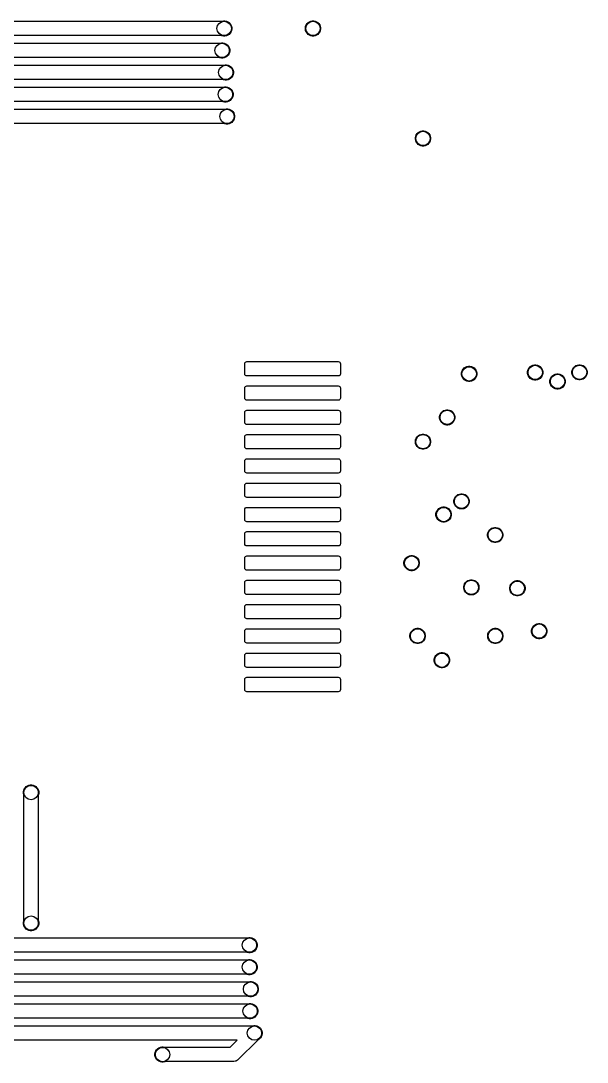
# Model space of a CAD drawing. Extents: x 40 to 257, y -149 to -40.
# Drawn here: x 197.4 to 256.6, y -148.8 to -39.9 of the extents above; entities that cross this region are included whole.
import ezdxf

# ---------------------------------------------------------------- set-up
doc = ezdxf.new("R2010")
doc.units = 0
doc.layers.add('BLACK', color=7, linetype='CONTINUOUS')

msp = doc.modelspace()

# ---------------------------------------------------------------- linework, layer by layer
at = {"layer": 'BLACK', "linetype": 'CONTINUOUS'}
for p, q in [((57.589296, -39.934), (218.410226, -39.934)), ((218.410226, -39.934), (218.447772, -39.918448)), ((218.447772, -39.918448), (218.601586, -39.887852)), ((218.601586, -39.887852), (218.758414, -39.887852)), ((218.758414, -39.887852), (218.912228, -39.918448)), ((218.912228, -39.918448), (219.057117, -39.978463)), ((219.057117, -39.978463), (219.187515, -40.065592)), ((219.187515, -40.065592), (219.298408, -40.176485)), ((219.298408, -40.176485), (219.385537, -40.306883)), ((227.260251, -40.306883), (227.34738, -40.176485)), ((227.34738, -40.176485), (227.458273, -40.065592)), ((227.458273, -40.065592), (227.588671, -39.978463)), ((227.588671, -39.978463), (227.73356, -39.918448)), ((227.73356, -39.918448), (227.887374, -39.887852)), ((227.887374, -39.887852), (228.044202, -39.887852)), ((228.044202, -39.887852), (228.198016, -39.918448)), ((228.198016, -39.918448), (228.342905, -39.978463)), ((228.342905, -39.978463), (228.473303, -40.065592)), ((228.473303, -40.065592), (228.584196, -40.176485)), ((228.584196, -40.176485), (228.671325, -40.306883)), ((219.057117, -41.389537), (218.912228, -41.449552)), ((219.187515, -41.302408), (219.057117, -41.389537)), ((219.298408, -41.191515), (219.187515, -41.302408)), ((219.385537, -41.061117), (219.298408, -41.191515)), ((219.385537, -40.306883), (219.445552, -40.451772)), ((219.445552, -40.916228), (219.385537, -41.061117)), ((219.445552, -40.451772), (219.476148, -40.605586)), ((219.476148, -40.762414), (219.445552, -40.916228)), ((219.476148, -40.605586), (219.476148, -40.762414)), ((227.16964, -40.605586), (227.200236, -40.451772)), ((227.16964, -40.762414), (227.16964, -40.605586)), ((227.200236, -40.916228), (227.16964, -40.762414)), ((227.200236, -40.451772), (227.260251, -40.306883)), ((227.260251, -41.061117), (227.200236, -40.916228)), ((227.34738, -41.191515), (227.260251, -41.061117)), ((227.458273, -41.302408), (227.34738, -41.191515)), ((227.588671, -41.389537), (227.458273, -41.302408)), ((227.73356, -41.449552), (227.588671, -41.389537)), ((228.342905, -41.389537), (228.198016, -41.449552)), ((228.473303, -41.302408), (228.342905, -41.389537)), ((228.584196, -41.191515), (228.473303, -41.302408)), ((228.671325, -41.061117), (228.584196, -41.191515)), ((228.671325, -40.306883), (228.73134, -40.451772)), ((228.73134, -40.916228), (228.671325, -41.061117)), ((228.73134, -40.451772), (228.761936, -40.605586)), ((228.761936, -40.762414), (228.73134, -40.916228)), ((228.761936, -40.605586), (228.761936, -40.762414)), ((218.410226, -41.434), (57.899956, -41.434)), ((58.542402, -42.235), (218.195226, -42.235)), ((218.195226, -42.235), (218.232772, -42.219448)), ((218.232772, -42.219448), (218.386586, -42.188852)), ((218.386586, -42.188852), (218.543414, -42.188852)), ((218.447772, -41.449552), (218.410226, -41.434)), ((218.601586, -41.480148), (218.447772, -41.449552)), ((218.543414, -42.188852), (218.697228, -42.219448)), ((218.758414, -41.480148), (218.601586, -41.480148)), ((218.697228, -42.219448), (218.842117, -42.279463)), ((218.912228, -41.449552), (218.758414, -41.480148)), ((218.842117, -42.279463), (218.972515, -42.366592)), ((218.972515, -42.366592), (219.083408, -42.477485)), ((219.083408, -42.477485), (219.170537, -42.607883)), ((227.887374, -41.480148), (227.73356, -41.449552)), ((228.044202, -41.480148), (227.887374, -41.480148)), ((228.198016, -41.449552), (228.044202, -41.480148)), ((219.083408, -43.492515), (218.972515, -43.603408)), ((219.170537, -43.362117), (219.083408, -43.492515)), ((219.170537, -42.607883), (219.230552, -42.752772)), ((219.230552, -43.217228), (219.170537, -43.362117)), ((219.230552, -42.752772), (219.261148, -42.906586)), ((219.261148, -43.063414), (219.230552, -43.217228)), ((219.261148, -42.906586), (219.261148, -43.063414)), ((218.195226, -43.735), (58.853062, -43.735)), ((122.77, -44.536), (218.580226, -44.536)), ((218.232772, -43.750552), (218.195226, -43.735)), ((218.386586, -43.781148), (218.232772, -43.750552)), ((218.543414, -43.781148), (218.386586, -43.781148)), ((218.697228, -43.750552), (218.543414, -43.781148)), ((218.580226, -44.536), (218.617772, -44.520448)), ((218.617772, -44.520448), (218.771586, -44.489852)), ((218.842117, -43.690537), (218.697228, -43.750552)), ((218.771586, -44.489852), (218.928414, -44.489852)), ((218.972515, -43.603408), (218.842117, -43.690537)), ((218.928414, -44.489852), (219.082228, -44.520448)), ((219.082228, -44.520448), (219.227117, -44.580463)), ((219.227117, -44.580463), (219.357515, -44.667592)), ((219.357515, -44.667592), (219.468408, -44.778485)), ((219.468408, -44.778485), (219.555537, -44.908883)), ((219.555537, -45.663117), (219.468408, -45.793515)), ((219.555537, -44.908883), (219.615552, -45.053772)), ((219.615552, -45.518228), (219.555537, -45.663117)), ((219.615552, -45.053772), (219.646148, -45.207586)), ((219.646148, -45.364414), (219.615552, -45.518228)), ((219.646148, -45.207586), (219.646148, -45.364414)), ((60.448611, -46.837), (218.540226, -46.837)), ((218.580226, -46.036), (122.77, -46.036)), ((218.540226, -46.837), (218.577772, -46.821448)), ((218.577772, -46.821448), (218.731586, -46.790852)), ((218.617772, -46.051552), (218.580226, -46.036)), ((218.771586, -46.082148), (218.617772, -46.051552)), ((218.731586, -46.790852), (218.888414, -46.790852)), ((218.928414, -46.082148), (218.771586, -46.082148)), ((218.888414, -46.790852), (219.042228, -46.821448)), ((219.082228, -46.051552), (218.928414, -46.082148)), ((219.042228, -46.821448), (219.187117, -46.881463)), ((219.227117, -45.991537), (219.082228, -46.051552)), ((219.357515, -45.904408), (219.227117, -45.991537)), ((219.468408, -45.793515), (219.357515, -45.904408)), ((219.187117, -46.881463), (219.317515, -46.968592)), ((219.317515, -46.968592), (219.428408, -47.079485)), ((219.428408, -47.079485), (219.515537, -47.209883)), ((219.515537, -47.209883), (219.575552, -47.354772)), ((219.575552, -47.819228), (219.515537, -47.964117)), ((219.575552, -47.354772), (219.606148, -47.508586)), ((219.606148, -47.665414), (219.575552, -47.819228)), ((219.606148, -47.508586), (219.606148, -47.665414)), ((218.540226, -48.337), (60.759271, -48.337)), ((218.577772, -48.352552), (218.540226, -48.337)), ((218.731586, -48.383148), (218.577772, -48.352552)), ((218.888414, -48.383148), (218.731586, -48.383148)), ((219.042228, -48.352552), (218.888414, -48.383148)), ((219.187117, -48.292537), (219.042228, -48.352552)), ((219.317515, -48.205408), (219.187117, -48.292537)), ((219.428408, -48.094515), (219.317515, -48.205408)), ((219.515537, -47.964117), (219.428408, -48.094515)), ((61.401716, -49.138), (218.708226, -49.138)), ((218.708226, -49.138), (218.745772, -49.122448)), ((218.745772, -49.122448), (218.899586, -49.091852)), ((218.899586, -49.091852), (219.056414, -49.091852)), ((219.056414, -49.091852), (219.210228, -49.122448)), ((219.210228, -49.122448), (219.355117, -49.182463)), ((219.355117, -49.182463), (219.485515, -49.269592)), ((219.485515, -49.269592), (219.596408, -49.380485)), ((219.596408, -49.380485), (219.683537, -49.510883)), ((219.683537, -49.510883), (219.743552, -49.655772)), ((219.743552, -49.655772), (219.774148, -49.809586)), ((219.774148, -49.966414), (219.743552, -50.120228)), ((219.774148, -49.809586), (219.774148, -49.966414)), ((218.708226, -50.638), (61.712376, -50.638)), ((218.745772, -50.653552), (218.708226, -50.638)), ((218.899586, -50.684148), (218.745772, -50.653552)), ((219.056414, -50.684148), (218.899586, -50.684148)), ((219.210228, -50.653552), (219.056414, -50.684148)), ((219.355117, -50.593537), (219.210228, -50.653552)), ((219.485515, -50.506408), (219.355117, -50.593537)), ((219.596408, -50.395515), (219.485515, -50.506408)), ((219.683537, -50.265117), (219.596408, -50.395515)), ((219.743552, -50.120228), (219.683537, -50.265117)), ((238.67464, -52.110586), (238.705236, -51.956772)), ((238.67464, -52.267414), (238.67464, -52.110586)), ((238.705236, -52.421228), (238.67464, -52.267414)), ((238.705236, -51.956772), (238.765251, -51.811883)), ((238.765251, -51.811883), (238.85238, -51.681485)), ((238.85238, -51.681485), (238.963273, -51.570592)), ((238.963273, -51.570592), (239.093671, -51.483463)), ((239.093671, -51.483463), (239.23856, -51.423448)), ((239.23856, -51.423448), (239.392374, -51.392852)), ((239.392374, -51.392852), (239.549202, -51.392852)), ((239.549202, -51.392852), (239.703016, -51.423448)), ((239.703016, -51.423448), (239.847905, -51.483463)), ((239.847905, -51.483463), (239.978303, -51.570592)), ((239.978303, -51.570592), (240.089196, -51.681485)), ((240.089196, -51.681485), (240.176325, -51.811883)), ((240.176325, -51.811883), (240.23634, -51.956772)), ((240.23634, -51.956772), (240.266936, -52.110586)), ((240.266936, -52.267414), (240.23634, -52.421228)), ((240.266936, -52.110586), (240.266936, -52.267414)), ((238.765251, -52.566117), (238.705236, -52.421228)), ((238.85238, -52.696515), (238.765251, -52.566117)), ((238.963273, -52.807408), (238.85238, -52.696515)), ((239.093671, -52.894537), (238.963273, -52.807408)), ((239.23856, -52.954552), (239.093671, -52.894537)), ((239.392374, -52.985148), (239.23856, -52.954552)), ((239.549202, -52.985148), (239.392374, -52.985148)), ((239.703016, -52.954552), (239.549202, -52.985148)), ((239.847905, -52.894537), (239.703016, -52.954552)), ((239.978303, -52.807408), (239.847905, -52.894537)), ((240.089196, -52.696515), (239.978303, -52.807408)), ((240.176325, -52.566117), (240.089196, -52.696515)), ((240.23634, -52.421228), (240.176325, -52.566117)), ((220.84, -75.765), (220.857127, -75.678896)), ((220.84, -76.815), (220.84, -75.765)), ((220.857127, -75.678896), (220.905901, -75.605901)), ((220.905901, -75.605901), (220.978896, -75.557127)), ((220.978896, -75.557127), (221.065, -75.54)), ((221.065, -75.54), (230.615, -75.54)), ((230.615, -75.54), (230.701104, -75.557127)), ((230.701104, -75.557127), (230.774099, -75.605901)), ((230.774099, -75.605901), (230.822873, -75.678896)), ((230.822873, -75.678896), (230.84, -75.765)), ((230.84, -75.765), (230.84, -76.815)), ((243.679592, -76.308591), (243.790485, -76.197698)), ((243.790485, -76.197698), (243.920883, -76.110569)), ((243.920883, -76.110569), (244.065772, -76.050554)), ((244.065772, -76.050554), (244.219586, -76.019958)), ((244.219586, -76.019958), (244.376414, -76.019958)), ((244.376414, -76.019958), (244.530228, -76.050554)), ((244.530228, -76.050554), (244.675117, -76.110569)), ((244.675117, -76.110569), (244.805515, -76.197698)), ((244.805515, -76.197698), (244.916408, -76.308591)), ((250.495463, -76.291883), (250.582592, -76.161485)), ((250.582592, -76.161485), (250.693485, -76.050592)), ((250.693485, -76.050592), (250.823883, -75.963463)), ((250.823883, -75.963463), (250.968772, -75.903448)), ((250.968772, -75.903448), (251.122586, -75.872852)), ((251.122586, -75.872852), (251.279414, -75.872852)), ((251.279414, -75.872852), (251.433228, -75.903448)), ((251.433228, -75.903448), (251.578117, -75.963463)), ((251.578117, -75.963463), (251.708515, -76.050592)), ((251.708515, -76.050592), (251.819408, -76.161485)), ((251.819408, -76.161485), (251.906537, -76.291883)), ((255.134463, -76.278777), (255.221592, -76.148379)), ((255.221592, -76.148379), (255.332485, -76.037486)), ((255.332485, -76.037486), (255.462883, -75.950357)), ((255.462883, -75.950357), (255.607772, -75.890342)), ((255.607772, -75.890342), (255.761586, -75.859746)), ((255.761586, -75.859746), (255.918414, -75.859746)), ((255.918414, -75.859746), (256.072228, -75.890342)), ((256.072228, -75.890342), (256.217117, -75.950357)), ((256.217117, -75.950357), (256.347515, -76.037486)), ((256.347515, -76.037486), (256.458408, -76.148379)), ((256.458408, -76.148379), (256.545537, -76.278777)), ((220.857127, -76.901104), (220.84, -76.815)), ((220.905901, -76.974099), (220.857127, -76.901104)), ((220.978896, -77.022873), (220.905901, -76.974099)), ((221.065, -77.04), (220.978896, -77.022873)), ((230.615, -77.04), (221.065, -77.04)), ((230.701104, -77.022873), (230.615, -77.04)), ((230.774099, -76.974099), (230.701104, -77.022873)), ((230.822873, -76.901104), (230.774099, -76.974099)), ((230.84, -76.815), (230.822873, -76.901104)), ((243.501852, -76.737692), (243.532448, -76.583878)), ((243.501852, -76.89452), (243.501852, -76.737692)), ((243.532448, -77.048334), (243.501852, -76.89452)), ((243.532448, -76.583878), (243.592463, -76.438989)), ((243.592463, -77.193223), (243.532448, -77.048334)), ((243.592463, -76.438989), (243.679592, -76.308591)), ((243.679592, -77.323621), (243.592463, -77.193223)), ((243.790485, -77.434514), (243.679592, -77.323621)), ((244.916408, -77.323621), (244.805515, -77.434514)), ((244.916408, -76.308591), (245.003537, -76.438989)), ((245.003537, -77.193223), (244.916408, -77.323621)), ((245.003537, -76.438989), (245.063552, -76.583878)), ((245.063552, -77.048334), (245.003537, -77.193223)), ((245.063552, -76.583878), (245.094148, -76.737692)), ((245.094148, -76.89452), (245.063552, -77.048334)), ((245.094148, -76.737692), (245.094148, -76.89452)), ((250.404852, -76.590586), (250.435448, -76.436772)), ((250.404852, -76.747414), (250.404852, -76.590586)), ((250.435448, -76.901228), (250.404852, -76.747414)), ((250.435448, -76.436772), (250.495463, -76.291883)), ((250.495463, -77.046117), (250.435448, -76.901228)), ((250.582592, -77.176515), (250.495463, -77.046117)), ((250.693485, -77.287408), (250.582592, -77.176515)), ((250.823883, -77.374537), (250.693485, -77.287408)), ((251.708515, -77.287408), (251.578117, -77.374537)), ((251.819408, -77.176515), (251.708515, -77.287408)), ((251.906537, -77.046117), (251.819408, -77.176515)), ((251.906537, -76.291883), (251.966552, -76.436772)), ((251.966552, -76.901228), (251.906537, -77.046117)), ((251.966552, -76.436772), (251.997148, -76.590586)), ((251.997148, -76.747414), (251.966552, -76.901228)), ((251.997148, -76.590586), (251.997148, -76.747414)), ((252.774448, -77.377772), (252.834463, -77.232883)), ((252.834463, -77.232883), (252.921592, -77.102485)), ((252.921592, -77.102485), (253.032485, -76.991592)), ((253.032485, -76.991592), (253.162883, -76.904463)), ((253.162883, -76.904463), (253.307772, -76.844448)), ((253.307772, -76.844448), (253.461586, -76.813852)), ((253.461586, -76.813852), (253.618414, -76.813852)), ((253.618414, -76.813852), (253.772228, -76.844448)), ((253.772228, -76.844448), (253.917117, -76.904463)), ((253.917117, -76.904463), (254.047515, -76.991592)), ((254.047515, -76.991592), (254.158408, -77.102485)), ((254.158408, -77.102485), (254.245537, -77.232883)), ((254.245537, -77.232883), (254.305552, -77.377772)), ((255.043852, -76.57748), (255.074448, -76.423666)), ((255.043852, -76.734308), (255.043852, -76.57748)), ((255.074448, -76.888122), (255.043852, -76.734308)), ((255.074448, -76.423666), (255.134463, -76.278777)), ((255.134463, -77.033011), (255.074448, -76.888122)), ((255.221592, -77.163409), (255.134463, -77.033011)), ((255.332485, -77.274302), (255.221592, -77.163409)), ((255.462883, -77.361431), (255.332485, -77.274302)), ((256.347515, -77.274302), (256.217117, -77.361431)), ((256.458408, -77.163409), (256.347515, -77.274302)), ((256.545537, -77.033011), (256.458408, -77.163409)), ((256.545537, -76.278777), (256.605552, -76.423666)), ((256.605552, -76.888122), (256.545537, -77.033011)), ((256.605552, -76.423666), (256.636148, -76.57748)), ((256.636148, -76.734308), (256.605552, -76.888122)), ((256.636148, -76.57748), (256.636148, -76.734308)), ((220.84, -78.305), (220.857127, -78.218896)), ((220.84, -79.355), (220.84, -78.305)), ((220.857127, -78.218896), (220.905901, -78.145901)), ((220.905901, -78.145901), (220.978896, -78.097127)), ((220.978896, -78.097127), (221.065, -78.08)), ((221.065, -78.08), (230.615, -78.08)), ((230.615, -78.08), (230.701104, -78.097127)), ((230.701104, -78.097127), (230.774099, -78.145901)), ((230.774099, -78.145901), (230.822873, -78.218896)), ((230.822873, -78.218896), (230.84, -78.305)), ((230.84, -78.305), (230.84, -79.355)), ((243.920883, -77.521643), (243.790485, -77.434514)), ((244.065772, -77.581658), (243.920883, -77.521643)), ((244.219586, -77.612254), (244.065772, -77.581658)), ((244.376414, -77.612254), (244.219586, -77.612254)), ((244.530228, -77.581658), (244.376414, -77.612254)), ((244.675117, -77.521643), (244.530228, -77.581658)), ((244.805515, -77.434514), (244.675117, -77.521643)), ((250.968772, -77.434552), (250.823883, -77.374537)), ((251.122586, -77.465148), (250.968772, -77.434552)), ((251.279414, -77.465148), (251.122586, -77.465148)), ((251.433228, -77.434552), (251.279414, -77.465148)), ((251.578117, -77.374537), (251.433228, -77.434552)), ((252.743852, -77.531586), (252.774448, -77.377772)), ((252.743852, -77.688414), (252.743852, -77.531586)), ((252.774448, -77.842228), (252.743852, -77.688414)), ((252.834463, -77.987117), (252.774448, -77.842228)), ((252.921592, -78.117515), (252.834463, -77.987117)), ((253.032485, -78.228408), (252.921592, -78.117515)), ((253.162883, -78.315537), (253.032485, -78.228408)), ((253.307772, -78.375552), (253.162883, -78.315537)), ((253.461586, -78.406148), (253.307772, -78.375552)), ((253.618414, -78.406148), (253.461586, -78.406148)), ((253.772228, -78.375552), (253.618414, -78.406148)), ((253.917117, -78.315537), (253.772228, -78.375552)), ((254.047515, -78.228408), (253.917117, -78.315537)), ((254.158408, -78.117515), (254.047515, -78.228408)), ((254.245537, -77.987117), (254.158408, -78.117515)), ((254.305552, -77.842228), (254.245537, -77.987117)), ((254.305552, -77.377772), (254.336148, -77.531586)), ((254.336148, -77.688414), (254.305552, -77.842228)), ((254.336148, -77.531586), (254.336148, -77.688414)), ((255.607772, -77.421446), (255.462883, -77.361431)), ((255.761586, -77.452042), (255.607772, -77.421446)), ((255.918414, -77.452042), (255.761586, -77.452042)), ((256.072228, -77.421446), (255.918414, -77.452042)), ((256.217117, -77.361431), (256.072228, -77.421446)), ((220.857127, -79.441104), (220.84, -79.355)), ((220.905901, -79.514099), (220.857127, -79.441104)), ((220.978896, -79.562873), (220.905901, -79.514099)), ((230.774099, -79.514099), (230.701104, -79.562873)), ((230.822873, -79.441104), (230.774099, -79.514099)), ((230.84, -79.355), (230.822873, -79.441104)), ((221.065, -79.58), (220.978896, -79.562873)), ((230.615, -79.58), (221.065, -79.58)), ((230.701104, -79.562873), (230.615, -79.58)), ((241.628777, -80.664463), (241.773666, -80.604448)), ((241.773666, -80.604448), (241.92748, -80.573852)), ((241.92748, -80.573852), (242.084308, -80.573852)), ((242.084308, -80.573852), (242.238122, -80.604448)), ((242.238122, -80.604448), (242.383011, -80.664463)), ((220.84, -80.845), (220.857127, -80.758896)), ((220.84, -81.895), (220.84, -80.845)), ((220.857127, -80.758896), (220.905901, -80.685901)), ((220.905901, -80.685901), (220.978896, -80.637127)), ((220.978896, -80.637127), (221.065, -80.62)), ((221.065, -80.62), (230.615, -80.62)), ((230.615, -80.62), (230.701104, -80.637127)), ((230.701104, -80.637127), (230.774099, -80.685901)), ((230.774099, -80.685901), (230.822873, -80.758896)), ((230.822873, -80.758896), (230.84, -80.845)), ((230.84, -80.845), (230.84, -81.895)), ((241.209746, -81.291586), (241.240342, -81.137772)), ((241.209746, -81.448414), (241.209746, -81.291586)), ((241.240342, -81.602228), (241.209746, -81.448414)), ((241.240342, -81.137772), (241.300357, -80.992883)), ((241.300357, -81.747117), (241.240342, -81.602228)), ((241.300357, -80.992883), (241.387486, -80.862485)), ((241.387486, -80.862485), (241.498379, -80.751592)), ((241.498379, -80.751592), (241.628777, -80.664463)), ((242.383011, -80.664463), (242.513409, -80.751592)), ((242.513409, -80.751592), (242.624302, -80.862485)), ((242.624302, -80.862485), (242.711431, -80.992883)), ((242.711431, -80.992883), (242.771446, -81.137772)), ((242.771446, -81.602228), (242.711431, -81.747117)), ((242.771446, -81.137772), (242.802042, -81.291586)), ((242.802042, -81.448414), (242.771446, -81.602228)), ((242.802042, -81.291586), (242.802042, -81.448414)), ((220.857127, -81.981104), (220.84, -81.895)), ((220.905901, -82.054099), (220.857127, -81.981104)), ((220.978896, -82.102873), (220.905901, -82.054099)), ((221.065, -82.12), (220.978896, -82.102873)), ((230.615, -82.12), (221.065, -82.12)), ((230.701104, -82.102873), (230.615, -82.12)), ((230.774099, -82.054099), (230.701104, -82.102873)), ((230.822873, -81.981104), (230.774099, -82.054099)), ((230.84, -81.895), (230.822873, -81.981104)), ((241.387486, -81.877515), (241.300357, -81.747117)), ((241.498379, -81.988408), (241.387486, -81.877515)), ((241.628777, -82.075537), (241.498379, -81.988408)), ((241.773666, -82.135552), (241.628777, -82.075537)), ((241.92748, -82.166148), (241.773666, -82.135552)), ((242.084308, -82.166148), (241.92748, -82.166148)), ((242.238122, -82.135552), (242.084308, -82.166148)), ((242.383011, -82.075537), (242.238122, -82.135552)), ((242.513409, -81.988408), (242.383011, -82.075537)), ((242.624302, -81.877515), (242.513409, -81.988408)), ((242.711431, -81.747117), (242.624302, -81.877515)), ((220.84, -83.385), (220.857127, -83.298896)), ((220.84, -84.435), (220.84, -83.385)), ((220.857127, -83.298896), (220.905901, -83.225901)), ((220.905901, -83.225901), (220.978896, -83.177127)), ((220.978896, -83.177127), (221.065, -83.16)), ((221.065, -83.16), (230.615, -83.16)), ((230.615, -83.16), (230.701104, -83.177127)), ((230.701104, -83.177127), (230.774099, -83.225901)), ((230.774099, -83.225901), (230.822873, -83.298896)), ((230.822873, -83.298896), (230.84, -83.385)), ((230.84, -83.385), (230.84, -84.435)), ((238.669746, -83.831586), (238.700342, -83.677772)), ((238.669746, -83.988414), (238.669746, -83.831586)), ((238.700342, -83.677772), (238.760357, -83.532883)), ((238.760357, -83.532883), (238.847486, -83.402485)), ((238.847486, -83.402485), (238.958379, -83.291592)), ((238.958379, -83.291592), (239.088777, -83.204463)), ((239.088777, -83.204463), (239.233666, -83.144448)), ((239.233666, -83.144448), (239.38748, -83.113852)), ((239.38748, -83.113852), (239.544308, -83.113852)), ((239.544308, -83.113852), (239.698122, -83.144448)), ((239.698122, -83.144448), (239.843011, -83.204463)), ((239.843011, -83.204463), (239.973409, -83.291592)), ((239.973409, -83.291592), (240.084302, -83.402485)), ((240.084302, -83.402485), (240.171431, -83.532883)), ((240.171431, -83.532883), (240.231446, -83.677772)), ((240.231446, -83.677772), (240.262042, -83.831586)), ((240.262042, -83.831586), (240.262042, -83.988414)), ((220.857127, -84.521104), (220.84, -84.435)), ((220.905901, -84.594099), (220.857127, -84.521104)), ((220.978896, -84.642873), (220.905901, -84.594099)), ((221.065, -84.66), (220.978896, -84.642873)), ((230.615, -84.66), (221.065, -84.66)), ((230.701104, -84.642873), (230.615, -84.66)), ((230.774099, -84.594099), (230.701104, -84.642873)), ((230.822873, -84.521104), (230.774099, -84.594099)), ((230.84, -84.435), (230.822873, -84.521104)), ((238.700342, -84.142228), (238.669746, -83.988414)), ((238.760357, -84.287117), (238.700342, -84.142228)), ((238.847486, -84.417515), (238.760357, -84.287117)), ((238.958379, -84.528408), (238.847486, -84.417515)), ((239.088777, -84.615537), (238.958379, -84.528408)), ((239.233666, -84.675552), (239.088777, -84.615537)), ((239.38748, -84.706148), (239.233666, -84.675552)), ((239.544308, -84.706148), (239.38748, -84.706148)), ((239.698122, -84.675552), (239.544308, -84.706148)), ((239.843011, -84.615537), (239.698122, -84.675552)), ((239.973409, -84.528408), (239.843011, -84.615537)), ((240.084302, -84.417515), (239.973409, -84.528408)), ((240.171431, -84.287117), (240.084302, -84.417515)), ((240.231446, -84.142228), (240.171431, -84.287117)), ((240.262042, -83.988414), (240.231446, -84.142228)), ((220.84, -85.925), (220.857127, -85.838896)), ((220.84, -86.975), (220.84, -85.925)), ((220.857127, -85.838896), (220.905901, -85.765901)), ((220.905901, -85.765901), (220.978896, -85.717127)), ((220.978896, -85.717127), (221.065, -85.7)), ((221.065, -85.7), (230.615, -85.7)), ((230.615, -85.7), (230.701104, -85.717127)), ((230.701104, -85.717127), (230.774099, -85.765901)), ((230.774099, -85.765901), (230.822873, -85.838896)), ((230.822873, -85.838896), (230.84, -85.925)), ((230.84, -85.925), (230.84, -86.975)), ((220.857127, -87.061104), (220.84, -86.975)), ((220.905901, -87.134099), (220.857127, -87.061104)), ((220.978896, -87.182873), (220.905901, -87.134099)), ((230.774099, -87.134099), (230.701104, -87.182873)), ((230.822873, -87.061104), (230.774099, -87.134099)), ((230.84, -86.975), (230.822873, -87.061104)), ((221.065, -87.2), (220.978896, -87.182873)), ((230.615, -87.2), (221.065, -87.2)), ((230.701104, -87.182873), (230.615, -87.2)), ((220.84, -88.465), (220.857127, -88.378896)), ((220.84, -89.515), (220.84, -88.465)), ((220.857127, -88.378896), (220.905901, -88.305901)), ((220.905901, -88.305901), (220.978896, -88.257127)), ((220.978896, -88.257127), (221.065, -88.24)), ((221.065, -88.24), (230.615, -88.24)), ((230.615, -88.24), (230.701104, -88.257127)), ((230.701104, -88.257127), (230.774099, -88.305901)), ((230.774099, -88.305901), (230.822873, -88.378896)), ((230.822873, -88.378896), (230.84, -88.465)), ((230.84, -88.465), (230.84, -89.515)), ((220.857127, -89.601104), (220.84, -89.515)), ((220.905901, -89.674099), (220.857127, -89.601104)), ((220.978896, -89.722873), (220.905901, -89.674099)), ((221.065, -89.74), (220.978896, -89.722873)), ((230.615, -89.74), (221.065, -89.74)), ((230.701104, -89.722873), (230.615, -89.74)), ((230.774099, -89.674099), (230.701104, -89.722873)), ((230.822873, -89.601104), (230.774099, -89.674099)), ((230.84, -89.515), (230.822873, -89.601104)), ((242.706799, -90.074533), (242.737395, -89.920719)), ((242.706799, -90.231361), (242.706799, -90.074533)), ((242.737395, -90.385175), (242.706799, -90.231361)), ((242.737395, -89.920719), (242.79741, -89.77583)), ((242.79741, -90.530064), (242.737395, -90.385175)), ((242.79741, -89.77583), (242.884539, -89.645432)), ((242.884539, -89.645432), (242.995432, -89.534539)), ((242.995432, -89.534539), (243.12583, -89.44741)), ((243.12583, -89.44741), (243.270719, -89.387395)), ((243.270719, -89.387395), (243.424533, -89.356799)), ((243.424533, -89.356799), (243.581361, -89.356799)), ((243.581361, -89.356799), (243.735175, -89.387395)), ((243.735175, -89.387395), (243.880064, -89.44741)), ((243.880064, -89.44741), (244.010462, -89.534539)), ((244.010462, -89.534539), (244.121355, -89.645432)), ((244.121355, -89.645432), (244.208484, -89.77583)), ((244.208484, -89.77583), (244.268499, -89.920719)), ((244.268499, -90.385175), (244.208484, -90.530064)), ((244.268499, -89.920719), (244.299095, -90.074533)), ((244.299095, -90.231361), (244.268499, -90.385175)), ((244.299095, -90.074533), (244.299095, -90.231361)), ((220.84, -91.005), (220.857127, -90.918896)), ((220.84, -92.055), (220.84, -91.005)), ((220.857127, -90.918896), (220.905901, -90.845901)), ((220.905901, -90.845901), (220.978896, -90.797127)), ((220.978896, -90.797127), (221.065, -90.78)), ((221.065, -90.78), (230.615, -90.78)), ((230.615, -90.78), (230.701104, -90.797127)), ((230.701104, -90.797127), (230.774099, -90.845901)), ((230.774099, -90.845901), (230.822873, -90.918896)), ((230.822873, -90.918896), (230.84, -91.005)), ((230.84, -91.005), (230.84, -92.055)), ((240.829746, -91.451586), (240.860342, -91.297772)), ((240.829746, -91.608414), (240.829746, -91.451586)), ((240.860342, -91.297772), (240.920357, -91.152883)), ((240.920357, -91.152883), (241.007486, -91.022485)), ((241.007486, -91.022485), (241.118379, -90.911592)), ((241.118379, -90.911592), (241.248777, -90.824463)), ((241.248777, -90.824463), (241.393666, -90.764448)), ((241.393666, -90.764448), (241.54748, -90.733852)), ((241.54748, -90.733852), (241.704308, -90.733852)), ((241.704308, -90.733852), (241.858122, -90.764448)), ((241.858122, -90.764448), (242.003011, -90.824463)), ((242.003011, -90.824463), (242.133409, -90.911592)), ((242.133409, -90.911592), (242.244302, -91.022485)), ((242.244302, -91.022485), (242.331431, -91.152883)), ((242.331431, -91.152883), (242.391446, -91.297772)), ((242.391446, -91.297772), (242.422042, -91.451586)), ((242.422042, -91.451586), (242.422042, -91.608414)), ((242.884539, -90.660462), (242.79741, -90.530064)), ((242.995432, -90.771355), (242.884539, -90.660462)), ((243.12583, -90.858484), (242.995432, -90.771355)), ((243.270719, -90.918499), (243.12583, -90.858484)), ((243.424533, -90.949095), (243.270719, -90.918499)), ((243.581361, -90.949095), (243.424533, -90.949095)), ((243.735175, -90.918499), (243.581361, -90.949095)), ((243.880064, -90.858484), (243.735175, -90.918499)), ((244.010462, -90.771355), (243.880064, -90.858484)), ((244.121355, -90.660462), (244.010462, -90.771355)), ((244.208484, -90.530064), (244.121355, -90.660462)), ((220.857127, -92.141104), (220.84, -92.055)), ((220.905901, -92.214099), (220.857127, -92.141104)), ((220.978896, -92.262873), (220.905901, -92.214099)), ((221.065, -92.28), (220.978896, -92.262873)), ((230.615, -92.28), (221.065, -92.28)), ((230.701104, -92.262873), (230.615, -92.28)), ((230.774099, -92.214099), (230.701104, -92.262873)), ((230.822873, -92.141104), (230.774099, -92.214099)), ((230.84, -92.055), (230.822873, -92.141104)), ((240.860342, -91.762228), (240.829746, -91.608414)), ((240.920357, -91.907117), (240.860342, -91.762228)), ((241.007486, -92.037515), (240.920357, -91.907117)), ((241.118379, -92.148408), (241.007486, -92.037515)), ((241.248777, -92.235537), (241.118379, -92.148408)), ((241.393666, -92.295552), (241.248777, -92.235537)), ((241.54748, -92.326148), (241.393666, -92.295552)), ((241.704308, -92.326148), (241.54748, -92.326148)), ((241.858122, -92.295552), (241.704308, -92.326148)), ((242.003011, -92.235537), (241.858122, -92.295552)), ((242.133409, -92.148408), (242.003011, -92.235537)), ((242.244302, -92.037515), (242.133409, -92.148408)), ((242.331431, -91.907117), (242.244302, -92.037515)), ((242.391446, -91.762228), (242.331431, -91.907117)), ((242.422042, -91.608414), (242.391446, -91.762228)), ((220.84, -93.545), (220.857127, -93.458896)), ((220.84, -94.595), (220.84, -93.545)), ((220.857127, -93.458896), (220.905901, -93.385901)), ((220.905901, -93.385901), (220.978896, -93.337127)), ((220.978896, -93.337127), (221.065, -93.32)), ((221.065, -93.32), (230.615, -93.32)), ((230.615, -93.32), (230.701104, -93.337127)), ((230.701104, -93.337127), (230.774099, -93.385901)), ((230.774099, -93.385901), (230.822873, -93.458896)), ((230.822873, -93.458896), (230.84, -93.545)), ((230.84, -93.545), (230.84, -94.595)), ((246.224852, -93.592586), (246.255448, -93.438772)), ((246.224852, -93.749414), (246.224852, -93.592586)), ((246.255448, -93.438772), (246.315463, -93.293883)), ((246.315463, -93.293883), (246.402592, -93.163485)), ((246.402592, -93.163485), (246.513485, -93.052592)), ((246.513485, -93.052592), (246.643883, -92.965463)), ((246.643883, -92.965463), (246.788772, -92.905448)), ((246.788772, -92.905448), (246.942586, -92.874852)), ((246.942586, -92.874852), (247.099414, -92.874852)), ((247.099414, -92.874852), (247.253228, -92.905448)), ((247.253228, -92.905448), (247.398117, -92.965463)), ((247.398117, -92.965463), (247.528515, -93.052592)), ((247.528515, -93.052592), (247.639408, -93.163485)), ((247.639408, -93.163485), (247.726537, -93.293883)), ((247.726537, -93.293883), (247.786552, -93.438772)), ((247.786552, -93.438772), (247.817148, -93.592586)), ((247.817148, -93.592586), (247.817148, -93.749414)), ((220.857127, -94.681104), (220.84, -94.595)), ((220.905901, -94.754099), (220.857127, -94.681104)), ((220.978896, -94.802873), (220.905901, -94.754099)), ((230.774099, -94.754099), (230.701104, -94.802873)), ((230.822873, -94.681104), (230.774099, -94.754099)), ((230.84, -94.595), (230.822873, -94.681104)), ((246.255448, -93.903228), (246.224852, -93.749414)), ((246.315463, -94.048117), (246.255448, -93.903228)), ((246.402592, -94.178515), (246.315463, -94.048117)), ((246.513485, -94.289408), (246.402592, -94.178515)), ((246.643883, -94.376537), (246.513485, -94.289408)), ((246.788772, -94.436552), (246.643883, -94.376537)), ((246.942586, -94.467148), (246.788772, -94.436552)), ((247.099414, -94.467148), (246.942586, -94.467148)), ((247.253228, -94.436552), (247.099414, -94.467148)), ((247.398117, -94.376537), (247.253228, -94.436552)), ((247.528515, -94.289408), (247.398117, -94.376537)), ((247.639408, -94.178515), (247.528515, -94.289408)), ((247.726537, -94.048117), (247.639408, -94.178515)), ((247.786552, -93.903228), (247.726537, -94.048117)), ((247.817148, -93.749414), (247.786552, -93.903228)), ((221.065, -94.82), (220.978896, -94.802873)), ((230.615, -94.82), (221.065, -94.82)), ((230.701104, -94.802873), (230.615, -94.82)), ((237.902883, -95.904463), (238.047772, -95.844448)), ((238.047772, -95.844448), (238.201586, -95.813852)), ((238.201586, -95.813852), (238.358414, -95.813852)), ((238.358414, -95.813852), (238.512228, -95.844448)), ((238.512228, -95.844448), (238.657117, -95.904463)), ((220.84, -96.085), (220.857127, -95.998896)), ((220.84, -97.135), (220.84, -96.085)), ((220.857127, -95.998896), (220.905901, -95.925901)), ((220.905901, -95.925901), (220.978896, -95.877127)), ((220.978896, -95.877127), (221.065, -95.86)), ((221.065, -95.86), (230.615, -95.86)), ((230.615, -95.86), (230.701104, -95.877127)), ((230.701104, -95.877127), (230.774099, -95.925901)), ((230.774099, -95.925901), (230.822873, -95.998896)), ((230.822873, -95.998896), (230.84, -96.085)), ((230.84, -96.085), (230.84, -97.135)), ((237.483852, -96.531586), (237.514448, -96.377772)), ((237.483852, -96.688414), (237.483852, -96.531586)), ((237.514448, -96.842228), (237.483852, -96.688414)), ((237.514448, -96.377772), (237.574463, -96.232883)), ((237.574463, -96.987117), (237.514448, -96.842228)), ((237.574463, -96.232883), (237.661592, -96.102485)), ((237.661592, -96.102485), (237.772485, -95.991592)), ((237.772485, -95.991592), (237.902883, -95.904463)), ((238.657117, -95.904463), (238.787515, -95.991592)), ((238.787515, -95.991592), (238.898408, -96.102485)), ((238.898408, -96.102485), (238.985537, -96.232883)), ((238.985537, -96.232883), (239.045552, -96.377772)), ((239.045552, -96.842228), (238.985537, -96.987117)), ((239.045552, -96.377772), (239.076148, -96.531586)), ((239.076148, -96.688414), (239.045552, -96.842228)), ((239.076148, -96.531586), (239.076148, -96.688414)), ((220.857127, -97.221104), (220.84, -97.135)), ((220.905901, -97.294099), (220.857127, -97.221104)), ((220.978896, -97.342873), (220.905901, -97.294099)), ((221.065, -97.36), (220.978896, -97.342873)), ((230.615, -97.36), (221.065, -97.36)), ((230.701104, -97.342873), (230.615, -97.36)), ((230.774099, -97.294099), (230.701104, -97.342873)), ((230.822873, -97.221104), (230.774099, -97.294099)), ((230.84, -97.135), (230.822873, -97.221104)), ((237.661592, -97.117515), (237.574463, -96.987117)), ((237.772485, -97.228408), (237.661592, -97.117515)), ((237.902883, -97.315537), (237.772485, -97.228408)), ((238.047772, -97.375552), (237.902883, -97.315537)), ((238.201586, -97.406148), (238.047772, -97.375552)), ((238.358414, -97.406148), (238.201586, -97.406148)), ((238.512228, -97.375552), (238.358414, -97.406148)), ((238.657117, -97.315537), (238.512228, -97.375552)), ((238.787515, -97.228408), (238.657117, -97.315537)), ((238.898408, -97.117515), (238.787515, -97.228408)), ((238.985537, -96.987117), (238.898408, -97.117515)), ((220.84, -98.625), (220.857127, -98.538896)), ((220.84, -99.675), (220.84, -98.625)), ((220.857127, -98.538896), (220.905901, -98.465901)), ((220.905901, -98.465901), (220.978896, -98.417127)), ((220.978896, -98.417127), (221.065, -98.4)), ((221.065, -98.4), (230.615, -98.4)), ((230.615, -98.4), (230.701104, -98.417127)), ((230.701104, -98.417127), (230.774099, -98.465901)), ((230.774099, -98.465901), (230.822873, -98.538896)), ((230.822873, -98.538896), (230.84, -98.625)), ((230.84, -98.625), (230.84, -99.675)), ((243.733852, -99.071586), (243.764448, -98.917772)), ((243.733852, -99.228414), (243.733852, -99.071586)), ((243.764448, -98.917772), (243.824463, -98.772883)), ((243.824463, -98.772883), (243.911592, -98.642485)), ((243.911592, -98.642485), (244.022485, -98.531592)), ((244.022485, -98.531592), (244.152883, -98.444463)), ((244.152883, -98.444463), (244.297772, -98.384448)), ((244.297772, -98.384448), (244.451586, -98.353852)), ((244.451586, -98.353852), (244.608414, -98.353852)), ((244.608414, -98.353852), (244.762228, -98.384448)), ((244.762228, -98.384448), (244.907117, -98.444463)), ((244.907117, -98.444463), (245.037515, -98.531592)), ((245.037515, -98.531592), (245.148408, -98.642485)), ((245.148408, -98.642485), (245.235537, -98.772883)), ((245.235537, -98.772883), (245.295552, -98.917772)), ((245.295552, -98.917772), (245.326148, -99.071586)), ((245.326148, -99.071586), (245.326148, -99.228414)), ((248.543852, -99.165692), (248.574448, -99.011878)), ((248.574448, -99.011878), (248.634463, -98.866989)), ((248.634463, -98.866989), (248.721592, -98.736591)), ((248.721592, -98.736591), (248.832485, -98.625698)), ((248.832485, -98.625698), (248.962883, -98.538569)), ((248.962883, -98.538569), (249.107772, -98.478554)), ((249.107772, -98.478554), (249.261586, -98.447958)), ((249.261586, -98.447958), (249.418414, -98.447958)), ((249.418414, -98.447958), (249.572228, -98.478554)), ((249.572228, -98.478554), (249.717117, -98.538569)), ((249.717117, -98.538569), (249.847515, -98.625698)), ((249.847515, -98.625698), (249.958408, -98.736591)), ((249.958408, -98.736591), (250.045537, -98.866989)), ((250.045537, -98.866989), (250.105552, -99.011878)), ((250.105552, -99.011878), (250.136148, -99.165692)), ((220.857127, -99.761104), (220.84, -99.675)), ((220.905901, -99.834099), (220.857127, -99.761104)), ((220.978896, -99.882873), (220.905901, -99.834099)), ((221.065, -99.9), (220.978896, -99.882873)), ((230.615, -99.9), (221.065, -99.9)), ((230.701104, -99.882873), (230.615, -99.9)), ((230.774099, -99.834099), (230.701104, -99.882873)), ((230.822873, -99.761104), (230.774099, -99.834099)), ((230.84, -99.675), (230.822873, -99.761104)), ((243.764448, -99.382228), (243.733852, -99.228414)), ((243.824463, -99.527117), (243.764448, -99.382228)), ((243.911592, -99.657515), (243.824463, -99.527117)), ((244.022485, -99.768408), (243.911592, -99.657515)), ((244.152883, -99.855537), (244.022485, -99.768408)), ((244.297772, -99.915552), (244.152883, -99.855537)), ((244.451586, -99.946148), (244.297772, -99.915552)), ((244.608414, -99.946148), (244.451586, -99.946148)), ((244.762228, -99.915552), (244.608414, -99.946148)), ((244.907117, -99.855537), (244.762228, -99.915552)), ((245.037515, -99.768408), (244.907117, -99.855537)), ((245.148408, -99.657515), (245.037515, -99.768408)), ((245.235537, -99.527117), (245.148408, -99.657515)), ((245.295552, -99.382228), (245.235537, -99.527117)), ((245.326148, -99.228414), (245.295552, -99.382228)), ((248.543852, -99.32252), (248.543852, -99.165692)), ((248.574448, -99.476334), (248.543852, -99.32252)), ((248.634463, -99.621223), (248.574448, -99.476334)), ((248.721592, -99.751621), (248.634463, -99.621223)), ((248.832485, -99.862514), (248.721592, -99.751621)), ((248.962883, -99.949643), (248.832485, -99.862514)), ((249.107772, -100.009658), (248.962883, -99.949643)), ((249.261586, -100.040254), (249.107772, -100.009658)), ((249.418414, -100.040254), (249.261586, -100.040254)), ((249.572228, -100.009658), (249.418414, -100.040254)), ((249.717117, -99.949643), (249.572228, -100.009658)), ((249.847515, -99.862514), (249.717117, -99.949643)), ((249.958408, -99.751621), (249.847515, -99.862514)), ((250.045537, -99.621223), (249.958408, -99.751621)), ((250.105552, -99.476334), (250.045537, -99.621223)), ((250.136148, -99.32252), (250.105552, -99.476334)), ((250.136148, -99.165692), (250.136148, -99.32252)), ((220.84, -101.165), (220.857127, -101.078896)), ((220.84, -102.215), (220.84, -101.165)), ((220.857127, -101.078896), (220.905901, -101.005901)), ((220.905901, -101.005901), (220.978896, -100.957127)), ((220.978896, -100.957127), (221.065, -100.94)), ((221.065, -100.94), (230.615, -100.94)), ((230.615, -100.94), (230.701104, -100.957127)), ((230.701104, -100.957127), (230.774099, -101.005901)), ((230.774099, -101.005901), (230.822873, -101.078896)), ((230.822873, -101.078896), (230.84, -101.165)), ((230.84, -101.165), (230.84, -102.215)), ((220.857127, -102.301104), (220.84, -102.215)), ((220.905901, -102.374099), (220.857127, -102.301104)), ((220.978896, -102.422873), (220.905901, -102.374099)), ((230.774099, -102.374099), (230.701104, -102.422873)), ((230.822873, -102.301104), (230.774099, -102.374099)), ((230.84, -102.215), (230.822873, -102.301104)), ((221.065, -102.44), (220.978896, -102.422873)), ((220.978896, -103.497127), (221.065, -103.48)), ((230.615, -102.44), (221.065, -102.44)), ((221.065, -103.48), (230.615, -103.48)), ((230.701104, -102.422873), (230.615, -102.44)), ((230.615, -103.48), (230.701104, -103.497127)), ((238.528777, -103.524463), (238.673666, -103.464448)), ((238.673666, -103.464448), (238.82748, -103.433852)), ((238.82748, -103.433852), (238.984308, -103.433852)), ((238.984308, -103.433852), (239.138122, -103.464448)), ((239.138122, -103.464448), (239.283011, -103.524463)), ((246.652883, -103.524463), (246.797772, -103.464448)), ((246.797772, -103.464448), (246.951586, -103.433852)), ((246.951586, -103.433852), (247.108414, -103.433852)), ((247.108414, -103.433852), (247.262228, -103.464448)), ((247.262228, -103.464448), (247.407117, -103.524463)), ((250.857448, -103.494772), (250.917463, -103.349883)), ((250.917463, -103.349883), (251.004592, -103.219485)), ((251.004592, -103.219485), (251.115485, -103.108592)), ((251.115485, -103.108592), (251.245883, -103.021463)), ((251.245883, -103.021463), (251.390772, -102.961448)), ((251.390772, -102.961448), (251.544586, -102.930852)), ((251.544586, -102.930852), (251.701414, -102.930852)), ((251.701414, -102.930852), (251.855228, -102.961448)), ((251.855228, -102.961448), (252.000117, -103.021463)), ((252.000117, -103.021463), (252.130515, -103.108592)), ((252.130515, -103.108592), (252.241408, -103.219485)), ((252.241408, -103.219485), (252.328537, -103.349883)), ((252.328537, -103.349883), (252.388552, -103.494772)), ((220.84, -103.705), (220.857127, -103.618896)), ((220.84, -104.755), (220.84, -103.705)), ((220.857127, -103.618896), (220.905901, -103.545901)), ((220.905901, -103.545901), (220.978896, -103.497127)), ((230.701104, -103.497127), (230.774099, -103.545901)), ((230.774099, -103.545901), (230.822873, -103.618896)), ((230.822873, -103.618896), (230.84, -103.705)), ((230.84, -103.705), (230.84, -104.755)), ((238.109746, -104.151586), (238.140342, -103.997772)), ((238.109746, -104.308414), (238.109746, -104.151586)), ((238.140342, -104.462228), (238.109746, -104.308414)), ((238.140342, -103.997772), (238.200357, -103.852883)), ((238.200357, -104.607117), (238.140342, -104.462228)), ((238.200357, -103.852883), (238.287486, -103.722485)), ((238.287486, -103.722485), (238.398379, -103.611592)), ((238.398379, -103.611592), (238.528777, -103.524463)), ((239.283011, -103.524463), (239.413409, -103.611592)), ((239.413409, -103.611592), (239.524302, -103.722485)), ((239.524302, -103.722485), (239.611431, -103.852883)), ((239.611431, -103.852883), (239.671446, -103.997772)), ((239.671446, -104.462228), (239.611431, -104.607117)), ((239.671446, -103.997772), (239.702042, -104.151586)), ((239.702042, -104.308414), (239.671446, -104.462228)), ((239.702042, -104.151586), (239.702042, -104.308414)), ((246.233852, -104.151586), (246.264448, -103.997772)), ((246.233852, -104.308414), (246.233852, -104.151586)), ((246.264448, -104.462228), (246.233852, -104.308414)), ((246.264448, -103.997772), (246.324463, -103.852883)), ((246.324463, -104.607117), (246.264448, -104.462228)), ((246.324463, -103.852883), (246.411592, -103.722485)), ((246.411592, -103.722485), (246.522485, -103.611592)), ((246.522485, -103.611592), (246.652883, -103.524463)), ((247.407117, -103.524463), (247.537515, -103.611592)), ((247.537515, -103.611592), (247.648408, -103.722485)), ((247.648408, -103.722485), (247.735537, -103.852883)), ((247.735537, -103.852883), (247.795552, -103.997772)), ((247.795552, -104.462228), (247.735537, -104.607117)), ((247.795552, -103.997772), (247.826148, -104.151586)), ((247.826148, -104.308414), (247.795552, -104.462228)), ((247.826148, -104.151586), (247.826148, -104.308414)), ((250.826852, -103.648586), (250.857448, -103.494772)), ((250.826852, -103.805414), (250.826852, -103.648586)), ((250.857448, -103.959228), (250.826852, -103.805414)), ((250.917463, -104.104117), (250.857448, -103.959228)), ((251.004592, -104.234515), (250.917463, -104.104117)), ((251.115485, -104.345408), (251.004592, -104.234515)), ((251.245883, -104.432537), (251.115485, -104.345408)), ((251.390772, -104.492552), (251.245883, -104.432537)), ((251.544586, -104.523148), (251.390772, -104.492552)), ((251.701414, -104.523148), (251.544586, -104.523148)), ((251.855228, -104.492552), (251.701414, -104.523148)), ((252.000117, -104.432537), (251.855228, -104.492552)), ((252.130515, -104.345408), (252.000117, -104.432537)), ((252.241408, -104.234515), (252.130515, -104.345408)), ((252.328537, -104.104117), (252.241408, -104.234515)), ((252.388552, -103.959228), (252.328537, -104.104117)), ((252.388552, -103.494772), (252.419148, -103.648586)), ((252.419148, -103.805414), (252.388552, -103.959228)), ((252.419148, -103.648586), (252.419148, -103.805414)), ((220.857127, -104.841104), (220.84, -104.755)), ((220.905901, -104.914099), (220.857127, -104.841104)), ((220.978896, -104.962873), (220.905901, -104.914099)), ((221.065, -104.98), (220.978896, -104.962873)), ((230.615, -104.98), (221.065, -104.98)), ((230.701104, -104.962873), (230.615, -104.98)), ((230.774099, -104.914099), (230.701104, -104.962873)), ((230.822873, -104.841104), (230.774099, -104.914099)), ((230.84, -104.755), (230.822873, -104.841104)), ((238.287486, -104.737515), (238.200357, -104.607117)), ((238.398379, -104.848408), (238.287486, -104.737515)), ((238.528777, -104.935537), (238.398379, -104.848408)), ((238.673666, -104.995552), (238.528777, -104.935537)), ((238.82748, -105.026148), (238.673666, -104.995552)), ((238.984308, -105.026148), (238.82748, -105.026148)), ((239.138122, -104.995552), (238.984308, -105.026148)), ((239.283011, -104.935537), (239.138122, -104.995552)), ((239.413409, -104.848408), (239.283011, -104.935537)), ((239.524302, -104.737515), (239.413409, -104.848408)), ((239.611431, -104.607117), (239.524302, -104.737515)), ((246.411592, -104.737515), (246.324463, -104.607117)), ((246.522485, -104.848408), (246.411592, -104.737515)), ((246.652883, -104.935537), (246.522485, -104.848408)), ((246.797772, -104.995552), (246.652883, -104.935537)), ((246.951586, -105.026148), (246.797772, -104.995552)), ((247.108414, -105.026148), (246.951586, -105.026148)), ((247.262228, -104.995552), (247.108414, -105.026148)), ((247.407117, -104.935537), (247.262228, -104.995552)), ((247.537515, -104.848408), (247.407117, -104.935537)), ((247.648408, -104.737515), (247.537515, -104.848408)), ((247.735537, -104.607117), (247.648408, -104.737515)), ((220.84, -106.245), (220.857127, -106.158896)), ((220.84, -107.295), (220.84, -106.245)), ((220.857127, -106.158896), (220.905901, -106.085901)), ((220.905901, -106.085901), (220.978896, -106.037127)), ((220.978896, -106.037127), (221.065, -106.02)), ((221.065, -106.02), (230.615, -106.02)), ((230.615, -106.02), (230.701104, -106.037127)), ((230.701104, -106.037127), (230.774099, -106.085901)), ((230.774099, -106.085901), (230.822873, -106.158896)), ((230.822873, -106.158896), (230.84, -106.245)), ((230.84, -106.245), (230.84, -107.295)), ((240.649746, -106.691586), (240.680342, -106.537772)), ((240.649746, -106.848414), (240.649746, -106.691586)), ((240.680342, -106.537772), (240.740357, -106.392883)), ((240.740357, -106.392883), (240.827486, -106.262485)), ((240.827486, -106.262485), (240.938379, -106.151592)), ((240.938379, -106.151592), (241.068777, -106.064463)), ((241.068777, -106.064463), (241.213666, -106.004448)), ((241.213666, -106.004448), (241.36748, -105.973852)), ((241.36748, -105.973852), (241.524308, -105.973852)), ((241.524308, -105.973852), (241.678122, -106.004448)), ((241.678122, -106.004448), (241.823011, -106.064463)), ((241.823011, -106.064463), (241.953409, -106.151592)), ((241.953409, -106.151592), (242.064302, -106.262485)), ((242.064302, -106.262485), (242.151431, -106.392883)), ((242.151431, -106.392883), (242.211446, -106.537772)), ((242.211446, -106.537772), (242.242042, -106.691586)), ((242.242042, -106.691586), (242.242042, -106.848414)), ((220.857127, -107.381104), (220.84, -107.295)), ((220.905901, -107.454099), (220.857127, -107.381104)), ((220.978896, -107.502873), (220.905901, -107.454099)), ((221.065, -107.52), (220.978896, -107.502873)), ((230.615, -107.52), (221.065, -107.52)), ((230.701104, -107.502873), (230.615, -107.52)), ((230.774099, -107.454099), (230.701104, -107.502873)), ((230.822873, -107.381104), (230.774099, -107.454099)), ((230.84, -107.295), (230.822873, -107.381104)), ((240.680342, -107.002228), (240.649746, -106.848414)), ((240.740357, -107.147117), (240.680342, -107.002228)), ((240.827486, -107.277515), (240.740357, -107.147117)), ((240.938379, -107.388408), (240.827486, -107.277515)), ((241.068777, -107.475537), (240.938379, -107.388408)), ((241.213666, -107.535552), (241.068777, -107.475537)), ((241.36748, -107.566148), (241.213666, -107.535552)), ((241.524308, -107.566148), (241.36748, -107.566148)), ((241.678122, -107.535552), (241.524308, -107.566148)), ((241.823011, -107.475537), (241.678122, -107.535552)), ((241.953409, -107.388408), (241.823011, -107.475537)), ((242.064302, -107.277515), (241.953409, -107.388408)), ((242.151431, -107.147117), (242.064302, -107.277515)), ((242.211446, -107.002228), (242.151431, -107.147117)), ((242.242042, -106.848414), (242.211446, -107.002228)), ((220.84, -108.785), (220.857127, -108.698896)), ((220.84, -109.835), (220.84, -108.785)), ((220.857127, -108.698896), (220.905901, -108.625901)), ((220.905901, -108.625901), (220.978896, -108.577127)), ((220.978896, -108.577127), (221.065, -108.56)), ((221.065, -108.56), (230.615, -108.56)), ((230.615, -108.56), (230.701104, -108.577127)), ((230.701104, -108.577127), (230.774099, -108.625901)), ((230.774099, -108.625901), (230.822873, -108.698896)), ((230.822873, -108.698896), (230.84, -108.785)), ((230.84, -108.785), (230.84, -109.835)), ((220.857127, -109.921104), (220.84, -109.835)), ((220.905901, -109.994099), (220.857127, -109.921104)), ((220.978896, -110.042873), (220.905901, -109.994099)), ((230.774099, -109.994099), (230.701104, -110.042873)), ((230.822873, -109.921104), (230.774099, -109.994099)), ((230.84, -109.835), (230.822873, -109.921104)), ((221.065, -110.06), (220.978896, -110.042873)), ((230.615, -110.06), (221.065, -110.06)), ((230.701104, -110.042873), (230.615, -110.06)), ((198.257772, -119.844448), (198.411586, -119.813852)), ((198.411586, -119.813852), (198.568414, -119.813852)), ((198.568414, -119.813852), (198.722228, -119.844448)), ((197.693852, -120.531586), (197.724448, -120.377772)), ((197.693852, -120.688414), (197.693852, -120.531586)), ((197.724448, -120.842228), (197.693852, -120.688414)), ((197.724448, -120.377772), (197.784463, -120.232883)), ((197.74, -120.879773), (197.724448, -120.842228)), ((197.74, -134.001226), (197.74, -120.879773)), ((197.784463, -120.232883), (197.871592, -120.102485)), ((197.871592, -120.102485), (197.982485, -119.991592)), ((197.982485, -119.991592), (198.112883, -119.904463)), ((198.112883, -119.904463), (198.257772, -119.844448)), ((198.722228, -119.844448), (198.867117, -119.904463)), ((198.867117, -119.904463), (198.997515, -119.991592)), ((198.997515, -119.991592), (199.108408, -120.102485)), ((199.108408, -120.102485), (199.195537, -120.232883)), ((199.195537, -120.232883), (199.255552, -120.377772)), ((199.255552, -120.842228), (199.24, -120.879773)), ((199.24, -120.879773), (199.24, -134.001226)), ((199.255552, -120.377772), (199.286148, -120.531586)), ((199.286148, -120.688414), (199.255552, -120.842228)), ((199.286148, -120.531586), (199.286148, -120.688414)), ((197.693852, -134.192586), (197.724448, -134.038772)), ((197.693852, -134.349414), (197.693852, -134.192586)), ((197.724448, -134.503228), (197.693852, -134.349414)), ((197.724448, -134.038772), (197.74, -134.001226)), ((197.784463, -134.648117), (197.724448, -134.503228)), ((197.871592, -134.778515), (197.784463, -134.648117)), ((197.982485, -134.889408), (197.871592, -134.778515)), ((198.112883, -134.976537), (197.982485, -134.889408)), ((198.257772, -135.036552), (198.112883, -134.976537)), ((198.411586, -135.067148), (198.257772, -135.036552)), ((198.568414, -135.067148), (198.411586, -135.067148)), ((198.722228, -135.036552), (198.568414, -135.067148)), ((198.867117, -134.976537), (198.722228, -135.036552)), ((198.997515, -134.889408), (198.867117, -134.976537)), ((199.108408, -134.778515), (198.997515, -134.889408)), ((199.195537, -134.648117), (199.108408, -134.778515)), ((199.255552, -134.503228), (199.195537, -134.648117)), ((199.24, -134.001226), (199.255552, -134.038772)), ((199.255552, -134.038772), (199.286148, -134.192586)), ((199.286148, -134.349414), (199.255552, -134.503228)), ((199.286148, -134.192586), (199.286148, -134.349414)), ((61.332376, -135.822), (221.058226, -135.822)), ((221.058226, -135.822), (221.095772, -135.806448)), ((221.095772, -135.806448), (221.249586, -135.775852)), ((221.249586, -135.775852), (221.406414, -135.775852)), ((221.406414, -135.775852), (221.560228, -135.806448)), ((221.560228, -135.806448), (221.705117, -135.866463)), ((221.705117, -135.866463), (221.835515, -135.953592)), ((221.835515, -135.953592), (221.946408, -136.064485)), ((221.946408, -136.064485), (222.033537, -136.194883)), ((221.835515, -137.190408), (221.705117, -137.277537)), ((221.946408, -137.079515), (221.835515, -137.190408)), ((222.033537, -136.949117), (221.946408, -137.079515)), ((222.033537, -136.194883), (222.093552, -136.339772)), ((222.093552, -136.804228), (222.033537, -136.949117)), ((222.093552, -136.339772), (222.124148, -136.493586)), ((222.124148, -136.650414), (222.093552, -136.804228)), ((222.124148, -136.493586), (222.124148, -136.650414)), ((60.379271, -138.123), (221.050226, -138.123)), ((221.058226, -137.322), (61.021716, -137.322)), ((221.050226, -138.123), (221.087772, -138.107448)), ((221.095772, -137.337552), (221.058226, -137.322)), ((221.087772, -138.107448), (221.241586, -138.076852)), ((221.249586, -137.368148), (221.095772, -137.337552)), ((221.241586, -138.076852), (221.398414, -138.076852)), ((221.406414, -137.368148), (221.249586, -137.368148)), ((221.398414, -138.076852), (221.552228, -138.107448)), ((221.560228, -137.337552), (221.406414, -137.368148)), ((221.552228, -138.107448), (221.697117, -138.167463)), ((221.705117, -137.277537), (221.560228, -137.337552)), ((221.697117, -138.167463), (221.827515, -138.254592)), ((221.827515, -138.254592), (221.938408, -138.365485)), ((221.938408, -139.380515), (221.827515, -139.491408)), ((221.938408, -138.365485), (222.025537, -138.495883)), ((222.025537, -139.250117), (221.938408, -139.380515)), ((222.025537, -138.495883), (222.085552, -138.640772)), ((222.085552, -139.105228), (222.025537, -139.250117)), ((222.085552, -138.640772), (222.116148, -138.794586)), ((222.116148, -138.951414), (222.085552, -139.105228)), ((222.116148, -138.794586), (222.116148, -138.951414)), ((59.426166, -140.424), (221.174226, -140.424)), ((221.050226, -139.623), (60.068611, -139.623)), ((221.087772, -139.638552), (221.050226, -139.623)), ((221.241586, -139.669148), (221.087772, -139.638552)), ((221.174226, -140.424), (221.211772, -140.408448)), ((221.211772, -140.408448), (221.365586, -140.377852)), ((221.398414, -139.669148), (221.241586, -139.669148)), ((221.365586, -140.377852), (221.522414, -140.377852)), ((221.552228, -139.638552), (221.398414, -139.669148)), ((221.522414, -140.377852), (221.676228, -140.408448)), ((221.697117, -139.578537), (221.552228, -139.638552)), ((221.676228, -140.408448), (221.821117, -140.468463)), ((221.827515, -139.491408), (221.697117, -139.578537)), ((221.821117, -140.468463), (221.951515, -140.555592)), ((221.951515, -140.555592), (222.062408, -140.666485)), ((222.062408, -140.666485), (222.149537, -140.796883)), ((222.149537, -141.551117), (222.062408, -141.681515)), ((222.149537, -140.796883), (222.209552, -140.941772)), ((222.209552, -141.406228), (222.149537, -141.551117)), ((222.209552, -140.941772), (222.240148, -141.095586)), ((222.240148, -141.252414), (222.209552, -141.406228)), ((222.240148, -141.095586), (222.240148, -141.252414)), ((221.174226, -141.924), (59.115506, -141.924)), ((221.157772, -142.709448), (221.311586, -142.678852)), ((221.211772, -141.939552), (221.174226, -141.924)), ((221.365586, -141.970148), (221.211772, -141.939552)), ((221.311586, -142.678852), (221.468414, -142.678852)), ((221.522414, -141.970148), (221.365586, -141.970148)), ((221.468414, -142.678852), (221.622228, -142.709448)), ((221.676228, -141.939552), (221.522414, -141.970148)), ((221.821117, -141.879537), (221.676228, -141.939552)), ((221.951515, -141.792408), (221.821117, -141.879537)), ((222.062408, -141.681515), (221.951515, -141.792408)), ((58.473061, -142.725), (221.120226, -142.725)), ((221.120226, -142.725), (221.157772, -142.709448)), ((221.622228, -142.709448), (221.767117, -142.769463)), ((221.767117, -142.769463), (221.897515, -142.856592)), ((221.897515, -142.856592), (222.008408, -142.967485)), ((222.008408, -142.967485), (222.095537, -143.097883)), ((222.095537, -143.097883), (222.155552, -143.242772)), ((222.155552, -143.707228), (222.095537, -143.852117)), ((222.155552, -143.242772), (222.186148, -143.396586)), ((222.186148, -143.553414), (222.155552, -143.707228)), ((222.186148, -143.396586), (222.186148, -143.553414)), ((221.120226, -144.225), (58.162401, -144.225)), ((221.157772, -144.240552), (221.120226, -144.225)), ((221.311586, -144.271148), (221.157772, -144.240552)), ((221.468414, -144.271148), (221.311586, -144.271148)), ((221.622228, -144.240552), (221.468414, -144.271148)), ((221.767117, -144.180537), (221.622228, -144.240552)), ((221.897515, -144.093408), (221.767117, -144.180537)), ((222.008408, -143.982515), (221.897515, -144.093408)), ((222.095537, -143.852117), (222.008408, -143.982515)), ((127.335975, -145.026), (221.580226, -145.026)), ((221.580226, -145.026), (221.617772, -145.010448)), ((221.617772, -145.010448), (221.771586, -144.979852)), ((221.771586, -144.979852), (221.928414, -144.979852)), ((221.928414, -144.979852), (222.082228, -145.010448)), ((222.082228, -145.010448), (222.227117, -145.070463)), ((222.227117, -145.070463), (222.357515, -145.157592)), ((222.357515, -145.157592), (222.468408, -145.268485)), ((222.468408, -145.268485), (222.555537, -145.398883)), ((222.555537, -145.398883), (222.615552, -145.543772)), ((222.615552, -145.543772), (222.646148, -145.697586)), ((222.646148, -145.854414), (222.615552, -146.008228)), ((222.646148, -145.697586), (222.646148, -145.854414)), ((220.03934, -146.526), (127.403573, -146.526)), ((219.30534, -147.26), (220.03934, -146.526)), ((222.18957, -146.497089), (220.14633, -148.54033)), ((222.227117, -146.481537), (222.18957, -146.497089)), ((222.357515, -146.394408), (222.227117, -146.481537)), ((222.468408, -146.283515), (222.357515, -146.394408)), ((222.555537, -146.153117), (222.468408, -146.283515)), ((222.615552, -146.008228), (222.555537, -146.153117)), ((211.443852, -147.941586), (211.474448, -147.787772)), ((211.443852, -148.098414), (211.443852, -147.941586)), ((211.474448, -148.252228), (211.443852, -148.098414)), ((211.474448, -147.787772), (211.534463, -147.642883)), ((211.534463, -147.642883), (211.621592, -147.512485)), ((211.621592, -147.512485), (211.732485, -147.401592)), ((211.732485, -147.401592), (211.862883, -147.314463)), ((211.862883, -147.314463), (212.007772, -147.254448)), ((212.007772, -147.254448), (212.161586, -147.223852)), ((212.161586, -147.223852), (212.318414, -147.223852)), ((212.318414, -147.223852), (212.472228, -147.254448)), ((212.472228, -147.254448), (212.485632, -147.26)), ((212.485632, -147.26), (219.30534, -147.26)), ((211.534463, -148.397117), (211.474448, -148.252228)), ((211.621592, -148.527515), (211.534463, -148.397117)), ((211.732485, -148.638408), (211.621592, -148.527515)), ((211.862883, -148.725537), (211.732485, -148.638408)), ((212.007772, -148.785552), (211.862883, -148.725537)), ((212.161586, -148.816148), (212.007772, -148.785552)), ((212.318414, -148.816148), (212.161586, -148.816148)), ((212.472228, -148.785552), (212.318414, -148.816148)), ((212.533916, -148.76), (212.472228, -148.785552)), ((219.616, -148.76), (212.533916, -148.76)), ((219.689513, -148.756389), (219.616, -148.76)), ((219.833713, -148.727706), (219.689513, -148.756389)), ((219.913283, -148.694746), (219.833713, -148.727706)), ((219.969548, -148.671441), (219.913283, -148.694746)), ((220.091795, -148.589758), (219.969548, -148.671441)), ((220.14633, -148.54033), (220.091795, -148.589758))]:
    msp.add_line(p, q, dxfattribs=at)
at = {"layer": 'BLACK'}
for centre in [(218.68, -40.684), (227.965788, -40.684), (218.465, -42.985), (218.85, -45.286), (218.81, -47.587), (218.978, -49.888), (239.470788, -52.189), (244.298, -76.816106), (251.201, -76.669), (255.84, -76.655894), (253.54, -77.61), (242.005894, -81.37), (239.465894, -83.91), (243.502947, -90.152947), (241.625894, -91.53), (247.021, -93.671), (238.28, -96.61), (244.53, -99.15), (249.34, -99.244106), (238.905894, -104.23), (247.03, -104.23), (251.623, -103.727), (241.445894, -106.77), (198.49, -120.61), (198.49, -134.271), (221.328, -136.572), (221.32, -138.873), (221.444, -141.174), (221.39, -143.475), (221.85, -145.776), (212.24, -148.02)]:
    msp.add_circle(centre, 0.75, dxfattribs=at)

doc.saveas('drawing.dxf')
